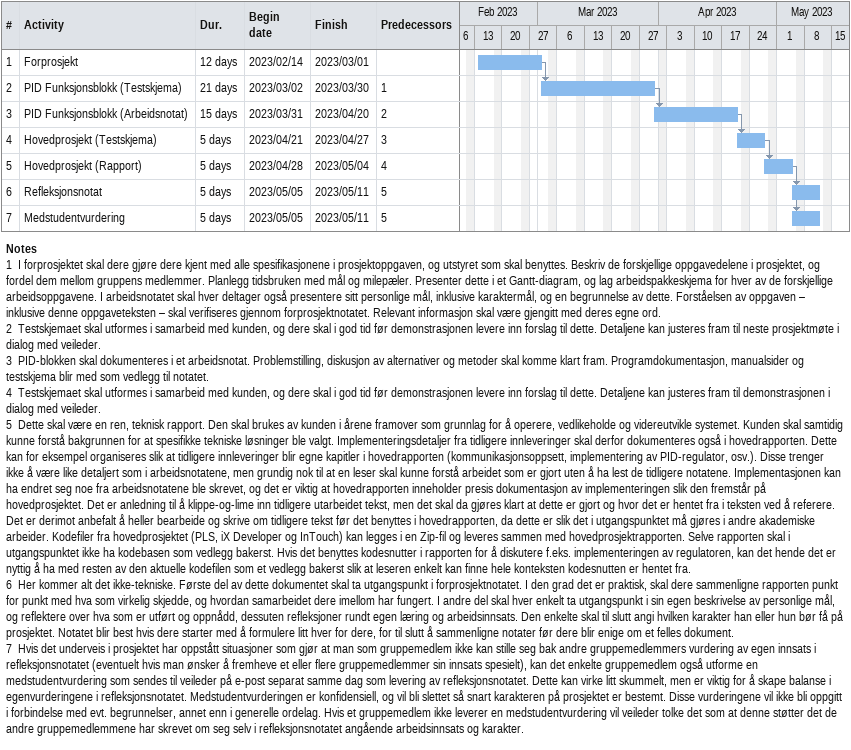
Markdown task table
| ID | Task | Duration | Start | Finish | Predecessors |
|---|---|---|---|---|---|
| 1 | Forprosjekt | 12d | 2023-02-14 | 2023-03-01 |  |
| 2 | PID Funksjonsblokk (Testskjema) | 21d | 2023-03-02 | 2023-03-30 | 1 |
| 3 | PID Funksjonsblokk (Arbeidsnotat) | 15d | 2023-03-31 | 2023-04-20 | 2 |
| 4 | Hovedprosjekt (Testskjema) | 5d | 2023-04-21 | 2023-04-27 | 3 |
| 5 | Hovedprosjekt (Rapport) | 5d | 2023-04-28 | 2023-05-04 | 4 |
| 6 | Refleksjonsnotat | 5d | 2023-05-05 | 2023-05-11 | 5 |
| 7 | Medstudentvurdering | 5d | 2023-05-05 | 2023-05-11 | 5 |

Notes
- 1: I forprosjektet skal dere gjøre dere kjent med alle spesifikasjonene i prosjektoppgaven, og utstyret som skal benyttes. Beskriv de forskjellige oppgavedelene i prosjektet, og fordel dem mellom gruppens medlemmer. Planlegg tidsbruken med mål og milepæler. Presenter dette i et Gantt-diagram, og lag arbeidspakkeskjema for hver av de forskjellige arbeidsoppgavene. I arbeidsnotatet skal hver deltager også presentere sitt personlige mål, inklusive karaktermål, og en begrunnelse av dette. Forståelsen av oppgaven – inklusive denne oppgaveteksten – skal verifiseres gjennom forprosjektnotatet. Relevant informasjon skal være gjengitt med deres egne ord.
- 2: Testskjemaet skal utformes i samarbeid med kunden, og dere skal i god tid før demonstrasjonen levere inn forslag til dette. Detaljene kan justeres fram til neste prosjektmøte i dialog med veileder.
- 3: PID-blokken skal dokumenteres i et arbeidsnotat. Problemstilling, diskusjon av alternativer og metoder skal komme klart fram. Programdokumentasjon, manualsider og testskjema blir med som vedlegg til notatet.
- 4: Testskjemaet skal utformes i samarbeid med kunden, og dere skal i god tid før demonstrasjonen levere inn forslag til dette. Detaljene kan justeres fram til demonstrasjonen i dialog med veileder.
- 5: Dette skal være en ren, teknisk rapport. Den skal brukes av kunden i årene framover som grunnlag for å operere, vedlikeholde og videreutvikle systemet. Kunden skal samtidig kunne forstå bakgrunnen for at spesifikke tekniske løsninger ble valgt. Implementeringsdetaljer fra tidligere innleveringer skal derfor dokumenteres også i hovedrapporten. Dette kan for eksempel organiseres slik at tidligere innleveringer blir egne kapitler i hovedrapporten (kommunikasjonsoppsett, implementering av PID-regulator, osv.). Disse trenger ikke å være like detaljert som i arbeidsnotatene, men grundig nok til at en leser skal kunne forstå arbeidet som er gjort uten å ha lest de tidligere notatene. Implementasjonen kan ha endret seg noe fra arbeidsnotatene ble skrevet, og det er viktig at hovedrapporten inneholder presis dokumentasjon av implementeringen slik den fremstår på hovedprosjektet. Det er anledning til å klippe-og-lime inn tidligere utarbeidet tekst, men det skal da gjøres klart at dette er gjort og hvor det er hentet fra i teksten ved å referere. Det er derimot anbefalt å heller bearbeide og skrive om tidligere tekst før det benyttes i hovedrapporten, da dette er slik det i utgangspunktet må gjøres i andre akademiske arbeider. Kodefiler fra hovedprosjektet (PLS, iX Developer og InTouch) kan legges i en Zip-fil og leveres sammen med hovedprosjektrapporten. Selve rapporten skal i utgangspunktet ikke ha kodebasen som vedlegg bakerst. Hvis det benyttes kodesnutter i rapporten for å diskutere f.eks. implementeringen av regulatoren, kan det hende det er nyttig å ha med resten av den aktuelle kodefilen som et vedlegg bakerst slik at leseren enkelt kan finne hele konteksten kodesnutten er hentet fra.
- 6: Her kommer alt det ikke-tekniske. Første del av dette dokumentet skal ta utgangspunkt i forprosjektnotatet. I den grad det er praktisk, skal dere sammenligne rapporten punkt for punkt med hva som virkelig skjedde, og hvordan samarbeidet dere imellom har fungert. I andre del skal hver enkelt ta utgangspunkt i sin egen beskrivelse av personlige mål, og reflektere over hva som er utført og oppnådd, dessuten refleksjoner rundt egen læring og arbeidsinnsats. Den enkelte skal til slutt angi hvilken karakter han eller hun bør få på prosjektet. Notatet blir best hvis dere starter med å formulere litt hver for dere, for til slutt å sammenligne notater før dere blir enige om et felles dokument.
- 7: Hvis det underveis i prosjektet har oppstått situasjoner som gjør at man som gruppemedlem ikke kan stille seg bak andre gruppemedlemmers vurdering av egen innsats i refleksjonsnotatet (eventuelt hvis man ønsker å fremheve et eller flere gruppemedlemmer sin innsats spesielt), kan det enkelte gruppemedlem også utforme en medstudentvurdering som sendes til veileder på e-post separat samme dag som levering av refleksjonsnotatet. Dette kan virke litt skummelt, men er viktig for å skape balanse i egenvurderingene i refleksjonsnotatet. Medstudentvurderingen er konfidensiell, og vil bli slettet så snart karakteren på prosjektet er bestemt. Disse vurderingene vil ikke bli oppgitt i forbindelse med evt. begrunnelser, annet enn i generelle ordelag. Hvis et gruppemedlem ikke leverer en medstudentvurdering vil veileder tolke det som at denne støtter det de andre gruppemedlemmene har skrevet om seg selv i refleksjonsnotatet angående arbeidsinnsats og karakter.
